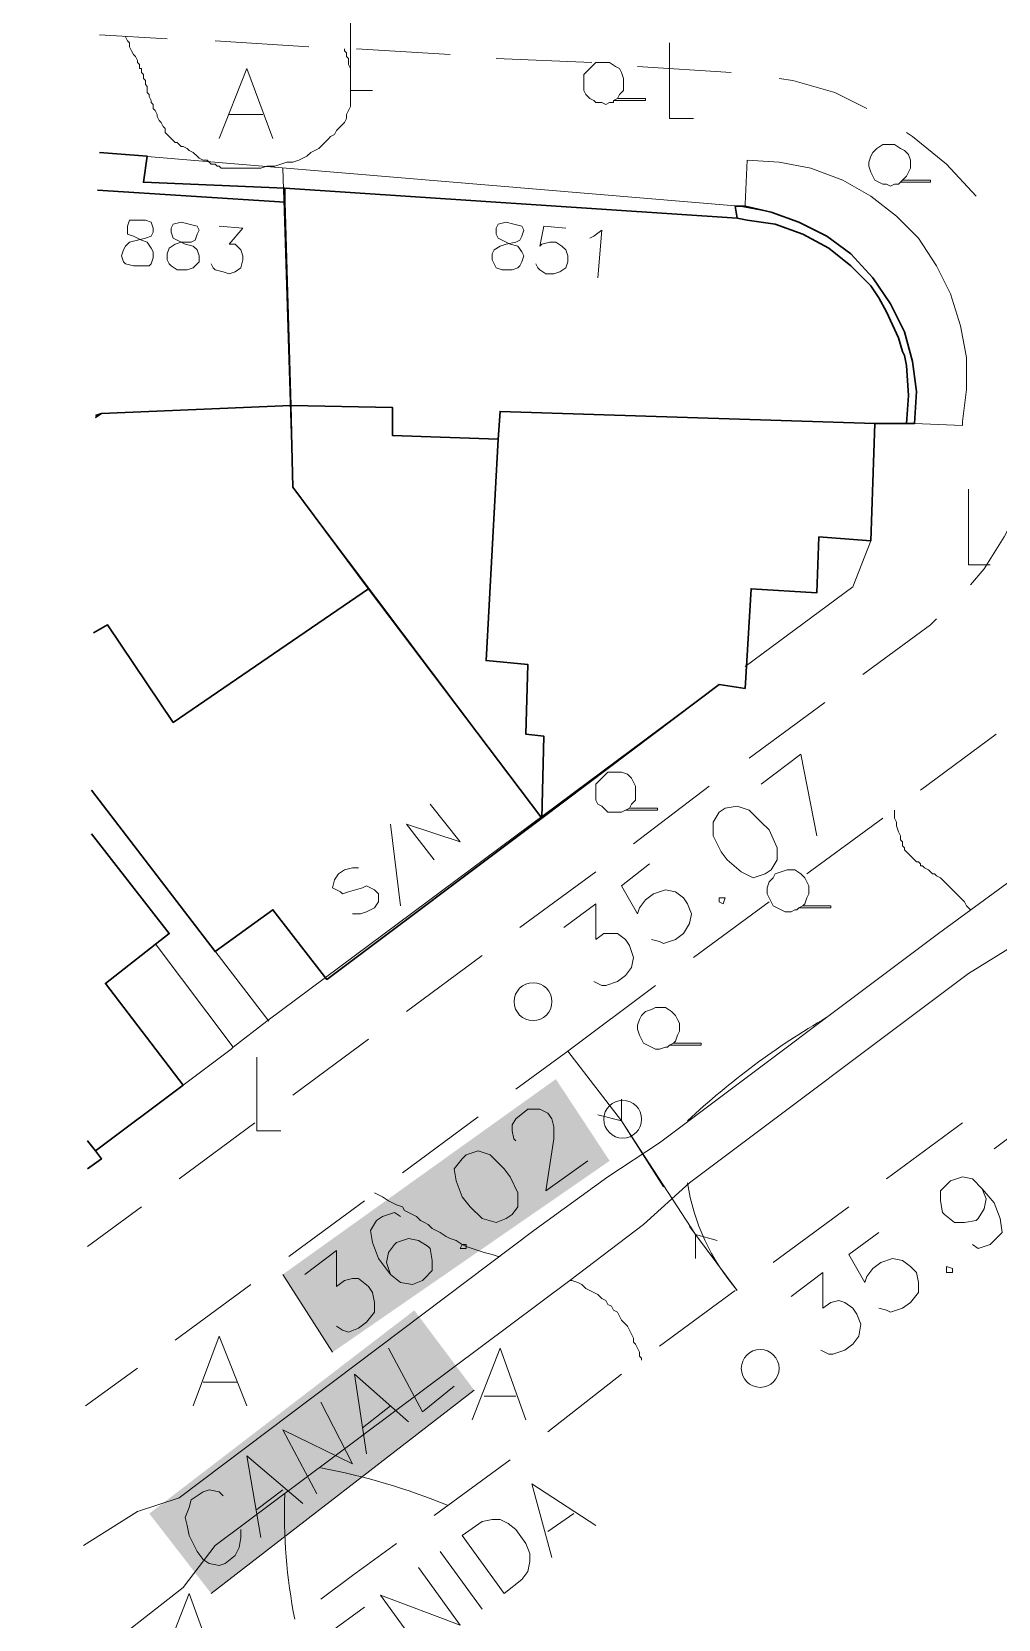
# Model space of a CAD drawing. Extents: x -2391 to 32076, y -11492 to 5852.
# Drawn here: x 4372.7 to 4413.8, y -1020.9 to -953.5 of the extents above; entities that cross this region are included whole.
import ezdxf

# ---------------------------------------------------------------- set-up
doc = ezdxf.new("R2010")
doc.units = 0
doc.header["$LTSCALE"] = 7
for name, color, linetype in [('ALVE-CT', 3, 'CONTINUOUS'), ('PDF_A101 - EDIFICACAO', 7, 'CONTINUOUS'), ('PDF_A103 - PROJECAO_1', 7, 'CONTINUOUS'), ('PDF_A120 - MARQUISE', 7, 'CONTINUOUS'), ('PDF_A123 - N DE PORTA', 7, 'CONTINUOUS'), ('PDF_A124 - MURO', 7, 'CONTINUOUS'), ('PDF_C301 - MEIO_FIO_2D', 7, 'CONTINUOUS'), ('PDF_C304 - CAMINHO_E_OUTROS_TIPOS_ACESSO_2D', 7, 'CONTINUOUS'), ('PDF_C307 - TXT_NOME_LOGRADOURO', 7, 'CONTINUOUS'), ('PDF_C314 - PINGUELA', 7, 'CONTINUOUS'), ('PDF_F601 - LIMITE_VEGETACAO', 7, 'CONTINUOUS'), ('PDF_F602 - ARVORE_ISOLADA', 7, 'CONTINUOUS'), ('PDF_F604 - TXT_AGRUPAMENTO_ARVORE', 7, 'CONTINUOUS'), ('PDF_G705 - CANAL', 7, 'CONTINUOUS'), ('PDF_I903 - POSTE', 7, 'CONTINUOUS'), ('PDF_N1403 - COTA_DE_APARELHO', 7, 'CONTINUOUS')]:
    doc.layers.add(name, color=color, linetype=linetype)

msp = doc.modelspace()

# ---------------------------------------------------------------- linework, layer by layer
at = {"layer": 'ALVE-CT'}
msp.add_circle((4550.796, -1271.53), 500, dxfattribs=at)
at = {"layer": 'PDF_A101 - EDIFICACAO', "lineweight": 30}
for points in [[(4375.626, -958.613), (4377.658, -958.782), (4377.489, -959.883), (4383.5, -960.137), (4383.5, -960.729), (4383.754, -969.365), (4375.711, -969.704), (4375.457, -969.873), (4375.711, -969.704), (4383.754, -969.365), (4383.839, -972.836), (4387.056, -977.154), (4394.422, -986.891), (4385.278, -993.748), (4382.992, -990.785), (4380.537, -992.563), (4375.288, -985.705)], [(4375.288, -987.568), (4378.59, -991.801), (4375.88, -993.918), (4379.182, -998.236), (4375.457, -1001.029), (4375.118, -1000.606), (4375.457, -1001.029), (4375.711, -1001.368), (4375.118, -1001.791)], [(4375.118, -1001.791), (4375.118, -1001.791)]]:
    msp.add_lwpolyline(points, dxfattribs=at)
msp.add_lwpolyline([(4383.5, -960.137), (4402.719, -961.407), (4402.634, -960.899), (4402.803, -960.899), (4403.057, -960.899), (4404.158, -961.153), (4405.343, -961.576), (4406.529, -962.169), (4407.545, -962.931), (4408.476, -963.947), (4409.238, -965.047), (4409.83, -966.233), (4410.169, -967.503), (4410.338, -968.773), (4410.254, -970.127), (4409.915, -970.127), (4408.561, -970.127), (4408.391, -975.122), (4406.19, -974.953), (4406.105, -977.324), (4403.311, -977.154), (4403.057, -981.387), (4401.957, -981.218), (4394.422, -986.891), (4394.506, -983.419), (4393.744, -983.335), (4393.829, -980.371), (4392.051, -980.202), (4392.559, -970.804), (4388.072, -970.635), (4388.072, -969.45), (4383.754, -969.365), (4383.5, -960.729)], close=True, dxfattribs=at)
at = {"layer": 'PDF_A103 - PROJECAO_1', "lineweight": 30}
for points in [[(4375.542, -960.222), (4383.5, -960.729), (4383.754, -969.365), (4375.711, -969.704), (4375.457, -969.789)], [(4375.457, -969.873), (4375.711, -969.704), (4383.754, -969.365), (4383.839, -972.836), (4387.056, -977.154), (4378.759, -982.827), (4375.965, -978.678), (4375.372, -979.017)]]:
    msp.add_lwpolyline(points, dxfattribs=at)
msp.add_lwpolyline([(4402.719, -961.407), (4403.142, -961.491), (4404.327, -961.661), (4405.513, -962.084), (4406.613, -962.677), (4407.545, -963.439), (4408.391, -964.285), (4408.73, -964.793), (4409.068, -965.386), (4409.576, -966.487), (4409.746, -967.079), (4409.83, -967.249), (4409.915, -967.672), (4410, -968.942), (4409.915, -970.127), (4408.561, -970.127), (4392.644, -969.619), (4392.559, -970.804), (4388.072, -970.635), (4388.072, -969.45), (4383.754, -969.365), (4383.5, -960.729), (4383.5, -960.137)], close=True, dxfattribs=at)
at = {"layer": 'PDF_A120 - MARQUISE', "lineweight": 9}
msp.add_lwpolyline([(4410.254, -970.127), (4410.338, -968.773), (4410.169, -967.503), (4409.83, -966.233), (4409.238, -965.047), (4408.476, -963.947), (4407.545, -962.931), (4406.529, -962.169), (4405.343, -961.576), (4404.158, -961.153), (4403.057, -960.899), (4403.057, -960.814), (4403.142, -958.952), (4404.497, -959.036), (4405.851, -959.29), (4407.206, -959.798), (4408.391, -960.476), (4409.492, -961.322), (4410.423, -962.253), (4411.185, -963.439), (4411.778, -964.624), (4412.201, -965.979), (4412.455, -967.333), (4412.455, -968.688), (4412.286, -970.043), (4412.286, -970.212)], close=True, dxfattribs=at)
at = {"layer": 'PDF_A123 - N DE PORTA', "lineweight": 9}
for points in [[(4377.15, -961.491), (4376.896, -961.491), (4376.812, -961.745), (4376.812, -961.915), (4376.812, -962.084), (4377.066, -962.169), (4377.404, -962.338), (4377.658, -962.423), (4377.828, -962.677), (4377.912, -962.846), (4377.912, -963.1), (4377.828, -963.354), (4377.743, -963.439), (4377.404, -963.439), (4377.066, -963.439), (4376.727, -963.354), (4376.642, -963.269), (4376.558, -963.015), (4376.642, -962.761), (4376.727, -962.592), (4376.896, -962.423), (4377.235, -962.338), (4377.574, -962.253), (4377.828, -962.169), (4377.912, -961.999), (4377.912, -961.83), (4377.828, -961.576), (4377.574, -961.491)], [(4379.098, -961.576), (4378.759, -961.661), (4378.674, -961.83), (4378.674, -961.999), (4378.759, -962.253), (4378.928, -962.338), (4379.267, -962.507), (4379.606, -962.592), (4379.775, -962.761), (4379.859, -963.015), (4379.859, -963.269), (4379.69, -963.439), (4379.606, -963.523), (4379.352, -963.608), (4378.928, -963.608), (4378.674, -963.439), (4378.59, -963.354), (4378.505, -963.185), (4378.505, -962.931), (4378.59, -962.677), (4378.844, -962.507), (4379.098, -962.423), (4379.521, -962.423), (4379.69, -962.338), (4379.775, -962.084), (4379.859, -961.915), (4379.775, -961.745), (4379.436, -961.661)], [(4392.898, -961.576), (4392.559, -961.661), (4392.474, -961.83), (4392.474, -962.084), (4392.559, -962.253), (4392.728, -962.338), (4393.067, -962.507), (4393.406, -962.592), (4393.575, -962.846), (4393.66, -963.015), (4393.575, -963.269), (4393.49, -963.439), (4393.406, -963.523), (4393.152, -963.608), (4392.728, -963.608), (4392.474, -963.523), (4392.39, -963.354), (4392.305, -963.185), (4392.305, -962.931), (4392.39, -962.761), (4392.644, -962.592), (4392.898, -962.507), (4393.321, -962.423), (4393.49, -962.338), (4393.575, -962.169), (4393.66, -961.915), (4393.575, -961.745), (4393.236, -961.661)]]:
    msp.add_lwpolyline(points, close=True, dxfattribs=at)
for points in [[(4380.706, -961.745), (4381.722, -961.83), (4381.129, -962.507), (4381.383, -962.507), (4381.553, -962.677), (4381.637, -962.761), (4381.722, -963.015), (4381.722, -963.185), (4381.637, -963.523), (4381.383, -963.693), (4381.129, -963.777), (4380.875, -963.693), (4380.537, -963.608), (4380.452, -963.523), (4380.367, -963.354)], [(4395.438, -961.83), (4394.506, -961.745), (4394.337, -962.592), (4394.422, -962.507), (4394.76, -962.423), (4395.014, -962.423), (4395.268, -962.592), (4395.438, -962.761), (4395.522, -963.015), (4395.522, -963.269), (4395.438, -963.523), (4395.184, -963.693), (4394.93, -963.777), (4394.591, -963.777), (4394.337, -963.608), (4394.252, -963.523), (4394.168, -963.354)], [(4396.454, -962.253), (4396.623, -962.169), (4396.962, -961.915), (4396.792, -963.947)], [(4389.85, -988.669), (4388.665, -987.145), (4390.95, -987.907), (4389.68, -986.298)], [(4387.987, -987.145), (4388.411, -990.616)], [(4386.633, -989.007), (4386.379, -989.007), (4386.04, -989.092), (4385.786, -989.261), (4385.617, -989.515), (4385.532, -989.854), (4385.701, -989.938), (4385.871, -990.023), (4385.955, -990.108), (4386.209, -990.023), (4386.802, -989.854), (4386.971, -989.769), (4387.141, -989.854), (4387.31, -989.938), (4387.479, -990.108), (4387.479, -990.446), (4387.31, -990.7), (4386.971, -990.87), (4386.717, -990.954), (4386.379, -990.954)]]:
    msp.add_lwpolyline(points, dxfattribs=at)
at = {"layer": 'PDF_A124 - MURO', "lineweight": 9}
for points in [[(4375.626, -958.613), (4402.803, -960.899), (4404.158, -961.153), (4405.343, -961.576), (4406.529, -962.169), (4407.545, -962.931), (4408.476, -963.947), (4409.238, -965.047), (4409.83, -966.233), (4410.169, -967.503), (4410.338, -968.773), (4410.254, -970.127), (4408.561, -970.127), (4408.391, -975.122), (4407.629, -977.07), (4403.057, -980.456)], [(4383.415, -959.29), (4383.839, -972.836), (4394.422, -986.891)], [(4383.754, -969.365), (4375.711, -969.704), (4375.457, -969.873)], [(4375.457, -969.873), (4375.457, -969.873)], [(4401.957, -981.218), (4382.738, -995.526), (4381.299, -996.627), (4381.214, -996.712), (4375.457, -1001.029), (4375.118, -1000.606)], [(4375.288, -985.705), (4382.823, -995.526)], [(4381.299, -996.627), (4377.997, -992.224)]]:
    msp.add_lwpolyline(points, dxfattribs=at)
at = {"layer": 'PDF_C301 - MEIO_FIO_2D', "lineweight": 9}
for points in [[(4375.626, -953.618), (4378.505, -953.787)], [(4380.537, -953.872), (4384.516, -954.126)], [(4386.548, -954.21), (4390.527, -954.464)], [(4392.474, -954.634), (4396.538, -954.803)], [(4398.486, -954.972), (4402.465, -955.226)], [(4404.497, -955.48), (4405.089, -955.565), (4406.867, -956.073), (4408.222, -956.75)], [(4409.915, -957.766), (4410.169, -957.936), (4411.608, -959.121), (4412.878, -960.476)], [(4414.741, -973.598), (4414.064, -974.953), (4413.217, -976.308), (4412.624, -976.985)], [(4411.185, -978.424), (4410.931, -978.678), (4408.053, -980.795)], [(4406.444, -981.98), (4403.227, -984.351)], [(4413.725, -983.335), (4410.508, -985.705)], [(4401.533, -985.536), (4398.316, -987.991)], [(4408.899, -986.891), (4405.682, -989.261)], [(4396.708, -989.177), (4393.49, -991.547)], [(4404.073, -990.446), (4400.856, -992.817)], [(4391.882, -992.732), (4388.665, -995.103)], [(4399.247, -994.002), (4395.522, -996.796), (4393.321, -998.405)], [(4387.056, -996.288), (4383.839, -998.659)], [(4382.23, -999.844), (4379.013, -1002.215)], [(4391.712, -999.59), (4388.495, -1001.961)], [(4409.068, -1002.215), (4412.286, -999.844)], [(4377.404, -1003.4), (4375.118, -1005.093)], [(4386.887, -1003.146), (4383.669, -1005.517)], [(4404.243, -1005.771), (4407.46, -1003.4)], [(4382.061, -1006.702), (4378.844, -1009.072)], [(4399.417, -1009.326), (4402.634, -1006.956)], [(4377.235, -1010.258), (4375.034, -1011.866)], [(4394.676, -1012.967), (4397.808, -1010.512)], [(4389.85, -1016.523), (4393.067, -1014.152)], [(4385.024, -1020.079), (4386.379, -1019.063), (4388.241, -1017.708)]]:
    msp.add_lwpolyline(points, dxfattribs=at)
at = {"layer": 'PDF_C304 - CAMINHO_E_OUTROS_TIPOS_ACESSO_2D', "lineweight": 9}
for points in [[(4395.522, -996.796), (4397.808, -999.759), (4399.586, -1002.553)], [(4400.687, -1004.247), (4400.941, -1004.585), (4402.719, -1006.956)]]:
    msp.add_lwpolyline(points, dxfattribs=at)
at = {"layer": 'PDF_C307 - TXT_NOME_LOGRADOURO', "lineweight": 9}
for points in [[(4394.845, -1018.301), (4393.998, -1015.168), (4396.708, -1016.946)], [(4394.676, -1017.2), (4395.776, -1016.438)], [(4390.104, -1018.047), (4391.882, -1020.502)], [(4389.342, -1022.365), (4387.564, -1019.909), (4390.95, -1021.179), (4389.173, -1018.724)], [(4388.665, -1022.873), (4387.141, -1023.889), (4385.363, -1021.518), (4386.887, -1020.417)]]:
    msp.add_lwpolyline(points, dxfattribs=at)
msp.add_lwpolyline([(4392.813, -1019.825), (4391.035, -1017.37), (4391.882, -1016.777), (4392.305, -1016.692), (4392.644, -1016.692), (4392.982, -1016.862), (4393.321, -1017.116), (4393.744, -1017.708), (4393.914, -1018.132), (4393.914, -1018.47), (4393.829, -1018.893), (4393.575, -1019.232)], close=True, dxfattribs=at)
at = {"layer": 'PDF_C314 - PINGUELA', "lineweight": 9}
msp.add_lwpolyline([(4396.792, -999.505), (4397.808, -999.759), (4397.808, -998.828), (4397.808, -999.759), (4400.941, -1004.585), (4400.941, -1005.601), (4400.941, -1004.585), (4401.872, -1004.839)], dxfattribs=at)
at = {"layer": 'PDF_F601 - LIMITE_VEGETACAO', "lineweight": 9}
for points in [[(4386.04, -954.21), (4386.04, -954.295), (4386.125, -954.38), (4386.125, -954.549), (4386.209, -954.634), (4386.209, -954.803), (4386.209, -954.888), (4386.294, -955.057), (4386.294, -955.142), (4386.294, -955.311), (4386.294, -955.396), (4386.294, -955.565), (4386.294, -955.734), (4386.294, -955.904), (4386.294, -956.073), (4386.294, -956.242), (4386.294, -956.496), (4386.294, -956.666), (4386.209, -956.835), (4386.125, -957.004), (4386.125, -957.174), (4386.04, -957.343), (4385.955, -957.428), (4385.786, -957.597), (4385.701, -957.682), (4385.617, -957.851), (4385.447, -957.936), (4385.363, -958.02), (4385.193, -958.19), (4385.109, -958.274), (4384.939, -958.444), (4384.77, -958.528), (4384.601, -958.613), (4384.431, -958.782), (4384.262, -958.867), (4384.093, -958.952), (4383.839, -959.036), (4383.585, -959.036), (4383.331, -959.121), (4383.077, -959.206), (4382.738, -959.206), (4382.484, -959.29), (4382.315, -959.29), (4382.061, -959.29), (4381.891, -959.29), (4381.722, -959.29), (4381.553, -959.29), (4381.383, -959.29), (4381.299, -959.29), (4381.129, -959.29), (4381.045, -959.29), (4380.96, -959.29), (4380.875, -959.29), (4380.791, -959.29), (4380.706, -959.206), (4380.621, -959.206), (4380.537, -959.121), (4380.367, -959.121), (4380.283, -959.036), (4380.198, -958.952), (4380.029, -958.952), (4379.859, -958.867), (4379.775, -958.782), (4379.606, -958.613), (4379.436, -958.528), (4379.352, -958.444), (4379.182, -958.359), (4379.098, -958.359), (4379.013, -958.274), (4378.928, -958.19), (4378.844, -958.19), (4378.759, -958.105), (4378.674, -958.02), (4378.59, -957.936), (4378.505, -957.851), (4378.42, -957.766), (4378.42, -957.597), (4378.336, -957.512), (4378.251, -957.343), (4378.166, -957.258), (4378.082, -957.089), (4378.082, -957.004), (4377.997, -956.835), (4377.912, -956.75), (4377.912, -956.581), (4377.828, -956.496), (4377.828, -956.412), (4377.743, -956.242), (4377.743, -956.158), (4377.658, -956.073), (4377.658, -955.988), (4377.658, -955.904), (4377.658, -955.819), (4377.574, -955.734), (4377.574, -955.65), (4377.574, -955.565), (4377.489, -955.48), (4377.489, -955.396), (4377.489, -955.311), (4377.404, -955.226), (4377.404, -955.142), (4377.404, -955.057), (4377.32, -955.057), (4377.32, -954.888), (4377.235, -954.803), (4377.235, -954.718), (4377.15, -954.549), (4377.066, -954.464), (4376.981, -954.295), (4376.896, -954.126), (4376.896, -953.956), (4376.812, -953.872), (4376.727, -953.702)], [(4412.624, -990.785), (4412.54, -990.7), (4412.455, -990.616), (4412.37, -990.446), (4412.286, -990.362), (4412.201, -990.277), (4412.116, -990.192), (4412.032, -990.108), (4411.947, -990.023), (4411.862, -989.938), (4411.778, -989.854), (4411.693, -989.769), (4411.608, -989.684), (4411.524, -989.6), (4411.439, -989.515), (4411.354, -989.431), (4411.185, -989.346), (4411.1, -989.261), (4411.016, -989.261), (4410.931, -989.177), (4410.846, -989.092), (4410.677, -989.007), (4410.592, -988.923), (4410.508, -988.923), (4410.508, -988.838), (4410.423, -988.753), (4410.338, -988.753), (4410.254, -988.669), (4410.169, -988.584), (4410.084, -988.499), (4410, -988.415), (4409.915, -988.33), (4409.83, -988.245), (4409.83, -988.161), (4409.746, -988.076), (4409.746, -987.907), (4409.661, -987.822), (4409.661, -987.653), (4409.576, -987.483), (4409.492, -987.229), (4409.492, -987.06), (4409.407, -986.891), (4409.407, -986.637), (4409.407, -986.552)], [(4392.644, -1005.517), (4392.559, -1005.517), (4392.305, -1005.432), (4391.966, -1005.347), (4391.712, -1005.263), (4391.458, -1005.178), (4391.204, -1005.093), (4391.035, -1005.009), (4390.781, -1004.839), (4390.527, -1004.755), (4390.358, -1004.67), (4390.104, -1004.501), (4389.934, -1004.416), (4389.765, -1004.331), (4389.596, -1004.162), (4389.427, -1004.077), (4389.257, -1003.993), (4389.088, -1003.823), (4388.919, -1003.739), (4388.749, -1003.654), (4388.58, -1003.569), (4388.495, -1003.4), (4388.241, -1003.315), (4388.072, -1003.231), (4387.903, -1003.146), (4387.649, -1002.977), (4387.479, -1002.892), (4387.31, -1002.807)], [(4398.655, -1009.919), (4398.655, -1009.834), (4398.57, -1009.75), (4398.57, -1009.58), (4398.486, -1009.411), (4398.401, -1009.242), (4398.316, -1009.157), (4398.316, -1008.988), (4398.232, -1008.819), (4398.147, -1008.649), (4398.062, -1008.48), (4397.978, -1008.395), (4397.808, -1008.226), (4397.724, -1008.057), (4397.639, -1007.887), (4397.47, -1007.803), (4397.385, -1007.633), (4397.216, -1007.549), (4397.131, -1007.379), (4396.962, -1007.295), (4396.792, -1007.125), (4396.623, -1007.041), (4396.454, -1006.956), (4396.284, -1006.871), (4396.115, -1006.702), (4395.946, -1006.617), (4395.692, -1006.533), (4395.607, -1006.533)]]:
    msp.add_lwpolyline(points, dxfattribs=at)
for centre, radius, start, end in [((4423.099, -1023.853), 32.964, 120.17746, 133.03669), ((4409.707, -1000.945), 9.218, 188.98379, 220.70099), ((4379.939, -1041.55), 27.533, 67.57369, 79.35663), ((4406.114, -1016.481), 22.631, 177.7488, 191.32675)]:
    msp.add_arc(centre, radius, start, end, dxfattribs=at)
at = {"layer": 'PDF_F602 - ARVORE_ISOLADA', "lineweight": 9}
for points in [[(4397.639, -956.327), (4397.47, -956.412), (4397.47, -956.496), (4397.3, -956.496), (4397.131, -956.581), (4396.962, -956.496), (4396.708, -956.496), (4396.623, -956.412), (4396.454, -956.327), (4396.284, -956.158), (4396.2, -955.988), (4396.2, -955.734), (4396.2, -955.565), (4396.2, -955.311), (4396.369, -955.142), (4396.538, -954.972), (4396.708, -954.803), (4396.962, -954.803), (4397.3, -954.803), (4397.554, -954.972), (4397.724, -955.057), (4397.808, -955.226), (4397.893, -955.48), (4397.893, -955.65), (4397.893, -955.819), (4397.893, -955.988), (4397.724, -956.158), (4397.639, -956.327), (4397.47, -956.412), (4398.824, -956.412), (4398.824, -956.327)], [(4409.746, -959.798), (4409.661, -959.883), (4409.576, -959.968), (4409.407, -959.968), (4409.238, -960.052), (4409.068, -959.968), (4408.899, -959.968), (4408.73, -959.883), (4408.561, -959.798), (4408.476, -959.629), (4408.391, -959.46), (4408.307, -959.206), (4408.307, -959.036), (4408.391, -958.782), (4408.476, -958.613), (4408.645, -958.444), (4408.899, -958.274), (4409.068, -958.274), (4409.407, -958.274), (4409.661, -958.444), (4409.83, -958.528), (4410, -958.698), (4410.084, -958.952), (4410.084, -959.121), (4410.084, -959.29), (4410, -959.46), (4409.915, -959.629), (4409.746, -959.798), (4409.661, -959.883), (4410.931, -959.883), (4410.931, -959.798)], [(4398.147, -986.467), (4397.978, -986.552), (4397.808, -986.637), (4397.639, -986.637), (4397.47, -986.637), (4397.216, -986.637), (4397.131, -986.552), (4396.962, -986.383), (4396.792, -986.298), (4396.708, -986.129), (4396.708, -985.875), (4396.708, -985.705), (4396.708, -985.451), (4396.877, -985.282), (4397.046, -985.113), (4397.216, -984.943), (4397.47, -984.943), (4397.808, -984.943), (4398.062, -985.028), (4398.232, -985.197), (4398.316, -985.367), (4398.401, -985.536), (4398.401, -985.79), (4398.401, -985.959), (4398.401, -986.129), (4398.232, -986.298), (4398.147, -986.467), (4397.978, -986.552), (4399.332, -986.552), (4399.332, -986.467)], [(4405.513, -990.616), (4405.343, -990.7), (4405.259, -990.785), (4405.174, -990.785), (4405.005, -990.87), (4404.751, -990.87), (4404.581, -990.785), (4404.412, -990.7), (4404.243, -990.616), (4404.158, -990.446), (4404.073, -990.277), (4403.989, -990.108), (4403.989, -989.854), (4404.073, -989.6), (4404.243, -989.431), (4404.327, -989.261), (4404.581, -989.177), (4404.835, -989.092), (4405.174, -989.092), (4405.428, -989.261), (4405.597, -989.431), (4405.682, -989.6), (4405.767, -989.769), (4405.767, -989.938), (4405.767, -990.108), (4405.682, -990.277), (4405.597, -990.531), (4405.513, -990.616), (4405.343, -990.7), (4406.698, -990.7), (4406.698, -990.616)], [(4400.009, -996.458), (4399.84, -996.542), (4399.755, -996.627), (4399.671, -996.627), (4399.417, -996.712), (4399.247, -996.712), (4399.078, -996.627), (4398.909, -996.542), (4398.74, -996.458), (4398.655, -996.288), (4398.57, -996.119), (4398.486, -995.865), (4398.486, -995.696), (4398.57, -995.442), (4398.655, -995.272), (4398.824, -995.103), (4399.078, -995.018), (4399.247, -994.934), (4399.671, -994.934), (4399.925, -995.103), (4400.094, -995.272), (4400.179, -995.442), (4400.263, -995.611), (4400.263, -995.78), (4400.263, -995.95), (4400.179, -996.119), (4400.094, -996.373), (4400.009, -996.458), (4399.84, -996.542), (4401.195, -996.542), (4401.195, -996.458)]]:
    msp.add_lwpolyline(points, close=True, dxfattribs=at)
at = {"layer": 'PDF_F604 - TXT_AGRUPAMENTO_ARVORE', "lineweight": 9}
for points in [[(4380.706, -958.02), (4381.891, -955.057), (4382.992, -958.02)], [(4381.129, -957.004), (4382.569, -957.004)], [(4379.606, -1011.866), (4380.706, -1008.903), (4381.891, -1011.866)], [(4391.458, -1012.459), (4392.644, -1009.411), (4393.744, -1012.459)], [(4380.029, -1010.85), (4381.468, -1010.85)], [(4391.966, -1011.443), (4393.321, -1011.443)], [(4378.251, -1022.873), (4379.436, -1019.825), (4380.537, -1022.873)]]:
    msp.add_lwpolyline(points, dxfattribs=at)
at = {"layer": 'PDF_G705 - CANAL', "lineweight": 13}
for points in [[(4441.579, -968.603), (4427.61, -979.779), (4419.821, -985.536), (4411.27, -991.801), (4399.417, -1000.691), (4397.216, -1002.13), (4394.083, -1004.416), (4379.013, -1015.761), (4377.235, -1016.354), (4374.949, -1017.793)], [(4374.949, -1022.873), (4376.05, -1022.026), (4379.182, -1019.571), (4380.537, -1017.793), (4395.607, -1006.533), (4398.74, -1004.162), (4400.687, -1002.384), (4412.54, -993.494), (4421.599, -987.907), (4429.388, -982.065), (4443.188, -971.058)], [(4387.903, -1009.411), (4389.342, -1012.12), (4390.696, -1011.02)], [(4386.971, -1013.898), (4386.463, -1010.512), (4388.749, -1012.544)], [(4384.855, -1015.592), (4383.415, -1012.882), (4386.379, -1014.322), (4385.024, -1011.697)], [(4386.802, -1012.798), (4387.987, -1011.866)], [(4382.484, -1017.454), (4381.891, -1013.983), (4384.262, -1016.015)], [(4380.875, -1015.676), (4380.706, -1015.507), (4380.283, -1015.422), (4380.029, -1015.507), (4379.521, -1015.846), (4379.436, -1016.184), (4379.267, -1016.608), (4379.352, -1016.946), (4379.436, -1017.37), (4379.775, -1018.047), (4380.029, -1018.386), (4380.283, -1018.555), (4380.706, -1018.64), (4380.96, -1018.555), (4381.383, -1018.216), (4381.553, -1017.878), (4381.637, -1017.454), (4381.637, -1017.116)], [(4382.315, -1016.269), (4383.415, -1015.422)]]:
    msp.add_lwpolyline(points, dxfattribs=at)
at = {"layer": 'PDF_G705 - CANAL', "color": 7, "lineweight": 0, "true_color": 0xffffff}
msp.add_lwpolyline([(4380.367, -1019.825), (4391.543, -1011.189)], dxfattribs=at)
at = {"layer": 'PDF_G705 - CANAL', "color": 7, "true_color": 0xffffff, "transparency": 33554559}
for points in [[(4377.743, -1016.438), (4389.003, -1007.803), (4380.367, -1019.825)], [(4389.003, -1007.803), (4380.367, -1019.825), (4391.543, -1011.189)]]:
    msp.add_solid(points, dxfattribs=at)
at = {"layer": 'PDF_I903 - POSTE', "lineweight": 9}
for points in [[(4387.225, -955.988), (4386.294, -955.988), (4386.294, -952.771)], [(4400.856, -957.174), (4399.84, -957.174), (4399.84, -953.956)], [(4413.471, -976.138), (4412.54, -976.138), (4412.54, -972.921)], [(4383.331, -1000.183), (4382.315, -1000.183), (4382.315, -997.05)]]:
    msp.add_lwpolyline(points, dxfattribs=at)
at = {"layer": 'PDF_N1403 - COTA_DE_APARELHO', "lineweight": 9}
for points in [[(4406.105, -987.653), (4405.428, -984.181), (4403.735, -985.451)], [(4398.994, -988.838), (4397.808, -989.769), (4398.486, -990.954), (4398.57, -990.7), (4398.824, -990.362), (4399.163, -990.108), (4399.671, -989.938), (4400.094, -990.023), (4400.433, -990.277), (4400.602, -990.531), (4400.771, -990.954), (4400.687, -991.378), (4400.433, -991.801), (4400.094, -992.055), (4399.586, -992.224), (4399.417, -992.14), (4399.078, -992.055)], [(4395.353, -991.547), (4396.708, -990.531), (4396.708, -992.055), (4397.046, -991.801), (4397.385, -991.801), (4397.639, -991.801), (4397.978, -992.055), (4398.147, -992.309), (4398.316, -992.817), (4398.232, -993.24), (4397.978, -993.579), (4397.639, -993.833), (4397.131, -994.002), (4396.962, -994.002), (4396.623, -993.833)], [(4393.321, -1000.606), (4393.236, -1000.521), (4393.152, -1000.183), (4393.152, -999.929), (4393.321, -999.675), (4393.829, -999.252), (4394.168, -999.252), (4394.337, -999.252), (4394.676, -999.421), (4394.845, -999.675), (4394.93, -1000.013), (4394.93, -1000.521), (4394.591, -1002.723), (4396.369, -1001.453)], [(4413.64, -1000.945), (4414.995, -999.929), (4414.995, -1001.453), (4415.334, -1001.199), (4415.672, -1001.114), (4415.926, -1001.199), (4416.265, -1001.453), (4416.434, -1001.707), (4416.604, -1002.13), (4416.519, -1002.553), (4416.265, -1002.977), (4415.926, -1003.231), (4415.418, -1003.4), (4415.249, -1003.4), (4414.91, -1003.231)], [(4413.132, -1002.638), (4413.302, -1003.061), (4413.217, -1003.485), (4412.963, -1003.908), (4412.878, -1003.993), (4412.37, -1004.077), (4411.947, -1004.077), (4411.524, -1003.739), (4411.439, -1003.654), (4411.354, -1003.146), (4411.354, -1002.723), (4411.693, -1002.384), (4411.778, -1002.299), (4412.286, -1002.13), (4412.709, -1002.215), (4413.132, -1002.638), (4413.64, -1003.231), (4413.894, -1003.908), (4413.979, -1004.501), (4413.64, -1004.839), (4413.471, -1005.009), (4412.963, -1005.178), (4412.709, -1005.009)], [(4388.411, -1003.823), (4388.157, -1003.654), (4387.649, -1003.823), (4387.395, -1003.993), (4387.141, -1004.416), (4387.225, -1004.924), (4387.479, -1005.601), (4387.987, -1006.279), (4388.411, -1006.617), (4388.919, -1006.702), (4389.342, -1006.533), (4389.427, -1006.448), (4389.765, -1006.109), (4389.765, -1005.686), (4389.68, -1005.178), (4389.596, -1005.093), (4389.173, -1004.839), (4388.749, -1004.755), (4388.241, -1004.924), (4388.157, -1005.009), (4387.903, -1005.347), (4387.818, -1005.771), (4387.987, -1006.279)], [(4408.73, -1004.501), (4407.46, -1005.432), (4408.137, -1006.617), (4408.222, -1006.363), (4408.476, -1006.025), (4408.815, -1005.771), (4409.322, -1005.601), (4409.746, -1005.686), (4410.084, -1005.94), (4410.338, -1006.194), (4410.423, -1006.617), (4410.423, -1007.041), (4410.084, -1007.464), (4409.746, -1007.718), (4409.238, -1007.887), (4409.068, -1007.803), (4408.73, -1007.718)], [(4384.347, -1006.279), (4385.701, -1005.263), (4385.701, -1006.787), (4386.04, -1006.533), (4386.379, -1006.448), (4386.633, -1006.448), (4387.056, -1006.787), (4387.225, -1007.041), (4387.31, -1007.464), (4387.31, -1007.887), (4386.971, -1008.311), (4386.633, -1008.565), (4386.209, -1008.734), (4385.955, -1008.649), (4385.701, -1008.48)], [(4405.005, -1007.21), (4406.359, -1006.194), (4406.359, -1007.718), (4406.698, -1007.464), (4407.037, -1007.379), (4407.291, -1007.464), (4407.629, -1007.718), (4407.799, -1007.972), (4407.968, -1008.395), (4407.883, -1008.903), (4407.629, -1009.242), (4407.291, -1009.496), (4406.783, -1009.665), (4406.613, -1009.665), (4406.275, -1009.496)]]:
    msp.add_lwpolyline(points, dxfattribs=at)
for points in [[(4401.957, -986.637), (4401.703, -987.06), (4401.703, -987.653), (4402.041, -988.33), (4402.295, -988.669), (4402.888, -989.177), (4403.396, -989.431), (4403.904, -989.261), (4404.158, -989.092), (4404.412, -988.669), (4404.412, -988.161), (4404.073, -987.399), (4403.735, -987.06), (4403.227, -986.552), (4402.719, -986.383), (4402.211, -986.467)], [(4401.957, -990.277), (4401.957, -990.446), (4402.126, -990.531), (4402.211, -990.277)], [(4391.035, -1001.368), (4390.696, -1001.791), (4390.781, -1002.299), (4391.035, -1002.977), (4391.374, -1003.4), (4391.882, -1003.908), (4392.474, -1004.077), (4392.898, -1003.908), (4393.152, -1003.739), (4393.406, -1003.4), (4393.406, -1002.807), (4393.067, -1002.13), (4392.813, -1001.791), (4392.22, -1001.199), (4391.712, -1001.029), (4391.204, -1001.199)], [(4391.035, -1005.009), (4390.95, -1005.178), (4391.204, -1005.178), (4391.204, -1005.009)], [(4411.608, -1005.94), (4411.608, -1006.194), (4411.862, -1006.194), (4411.862, -1006.025)]]:
    msp.add_lwpolyline(points, close=True, dxfattribs=at)
at = {"layer": 'PDF_N1403 - COTA_DE_APARELHO', "color": 7, "lineweight": 0, "true_color": 0xffffff}
msp.add_lwpolyline([(4383.415, -1006.279), (4385.532, -1009.58)], dxfattribs=at)
at = {"layer": 'PDF_N1403 - COTA_DE_APARELHO', "lineweight": 9}
for centre in [(4394.045, -994.691), (4397.855, -999.686), (4403.697, -1010.27)]:
    msp.add_circle(centre, 0.804, dxfattribs=at)
at = {"layer": 'PDF_N1403 - COTA_DE_APARELHO', "color": 7, "true_color": 0xffffff, "transparency": 33554559}
for points in [[(4395.014, -997.982), (4397.3, -1001.453), (4383.415, -1006.279)], [(4397.3, -1001.453), (4383.415, -1006.279), (4385.532, -1009.58)]]:
    msp.add_solid(points, dxfattribs=at)

doc.saveas('drawing.dxf')
